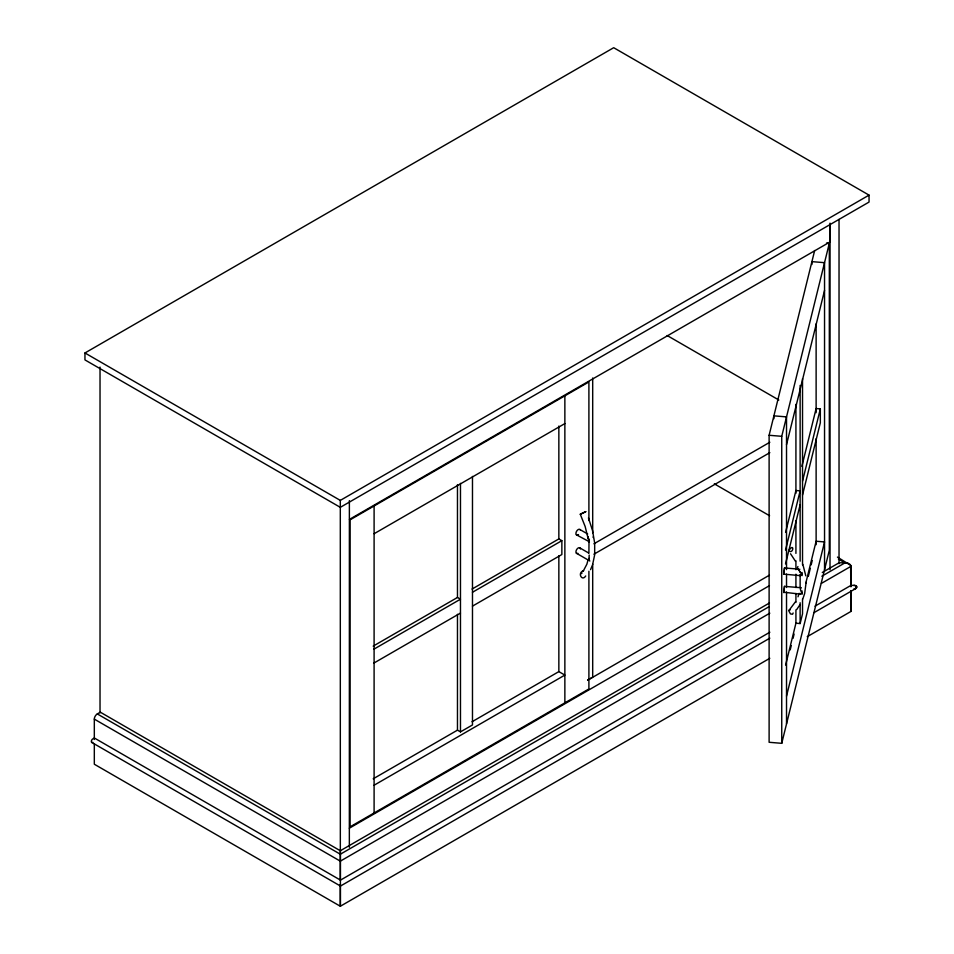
<?xml version="1.0" encoding="UTF-8"?>
<svg xmlns="http://www.w3.org/2000/svg" width="954" height="954" viewBox="0 0 954 954"><rect width="100%" height="100%" fill="white"/><g stroke="black" fill="none" stroke-linecap="round" stroke-linejoin="round"><path stroke-width="1.43" d="M798.665 569.109L784.486 567.952L783.854 574.153L800.513 575.656C804.902 573.998 795.242 569.228 797.914 566.545M802.171 594.211L800.382 589.512L800.823 587.747M588.904 553.344L589.012 540.489L588.105 538.211M589 559.449L589.19 555.085M802.087 575.656L802.087 572.507M806.154 582.155L804.651 593.567L802.779 599.017M802.087 590.931L802.004 592.887M793.132 612.981L792.571 614.233L790.461 613.947L788.731 610.739L795.624 601.58M588.94 559.819L588.105 559.712L586.865 564.219L583.18 571.207L583.562 570.683C576.931 572.782 582.155 581.88 585.708 575.966M589.119 558.352L589.131 560.332A3.184 1.836 -60 0 0 589.858 560.988M801.92 593.269L800.418 594.139L783.794 592.231L784.486 586.364L801.002 587.724M826.522 243.02L829.324 243.246L829.324 550.255L781.743 743.321L769.115 742.284L769.115 435.274L814.656 250.532M781.743 743.321L781.743 436.312L829.324 243.246M786.525 444.636L824.542 290.433M785.595 532.415L795.922 490.511L800.132 490.857L785.524 550.1M801.885 466.351L816.123 408.55L820.333 408.896L820.333 422.777L802.529 495.019M802.529 481.138L820.333 408.896M785.524 563.969L800.132 504.726M785.595 665.105L795.922 623.2L795.922 609.833M805.796 583.144L816.123 541.24L824.542 541.932L786.525 696.134M790.198 649.912L791.26 645.596M793.036 638.381L794.098 634.064M808.312 576.419L810.316 568.31M811.15 564.887L812.224 560.558M795.922 623.2L800.132 623.546L802.529 613.827L802.529 598.981M580.282 514.242L585.744 511.678L580.282 514.242L585.136 526.465L588.117 538.545M592.565 564.792L594.676 554.811L594.676 543.339M588.177 536.565L588.153 538.795M799.142 593.316L798.009 596.799M590.538 569.657L592.374 565.34M800.394 574.761L800.513 575.656M796.733 609.511L800.001 604.645M788.922 610.31L790.21 609.856M783.938 574.296L784.486 567.952M783.938 592.72L784.486 586.364M580.926 573.712L582.095 573.032M813.667 612.85L856.215 588.284L856.99 586.615L855.225 585.625M589.178 541.657L576.419 534.812M84.954 352.968L613.696 47.7L869.046 195.129L869.046 202.069L340.304 507.337L84.954 359.908L84.954 352.968L340.304 500.397L340.339 880.053M340.304 500.397L869.046 195.129M349.438 519.393L830.111 241.875L830.111 224.345M374.099 533.727L564.863 423.588M94.315 739.493L94.315 719.125A4.245 2.457 -60 0 1 97.308 713.926L100.313 712.185L340.399 850.801L340.399 906.3L94.315 764.226L94.315 743.858M373.193 646.12L457.467 597.466L460.472 599.195L373.646 649.328M472.039 589.059L558.853 538.927L561.858 540.668L561.858 554.536L472.48 606.136M472.48 592.267L561.858 540.668M373.646 663.209L460.472 613.076M593.913 543.816L769.83 442.251M593.913 554.214L769.83 452.649M373.193 778.81L457.467 730.156L460.472 731.885L472.48 724.957L472.48 476.416M472.039 721.749L558.853 671.616L564.863 675.086L374.099 785.225M587.64 680.083L592.696 677.161L592.696 564.052M587.759 680.154L769.437 575.179M349.343 828.203L769.449 585.661M340.339 850.741L769.461 602.988M822.288 572.483L839.043 562.812M340.339 854.212L768.9 606.792M821.823 576.228L845.053 562.812L838.804 562.788M800.478 593.793L799.869 593.96M340.339 861.14L769.806 613.195M821.394 583.407L851.063 566.282L850.252 564.553L847.82 563.254M769.842 632.228L340.471 880.125L94.351 738.002L92.848 738.873A2.123 1.228 -60 0 0 91.345 741.473A2.123 1.228 -60 0 0 92.848 742.343M814.978 606.172L851.075 585.327M769.83 638.166L340.471 886.051L91.787 742.439M769.806 658.296L340.339 906.24L340.339 884.418M807.215 636.7L851.063 611.383L851.063 591.015M855.225 588.63L856.62 587.581L855.845 585.899M856.215 588.284L854.498 588.809M799.822 569.24L799.118 570.289M854.08 588.797L854.867 588.737M589.131 541.92L588.558 541.824M850.718 585.398L854.867 585.386M846.603 562.932L844.815 562.788L838.387 559.068M853.723 585.398L855.595 585.565M769.115 435.274L781.743 436.312M846.377 562.908L848.058 563.277M667.156 335.522L778.822 400M714.331 483.845L769.58 515.744M837.445 557.088L850.622 565.352L850.825 586.615M579.96 529.553L587.688 534.013M579.96 547.978L588.415 552.855M576.419 553.237L588.117 559.998M97.308 713.926L340.399 854.259M94.315 719.125L340.399 861.2M790.544 553.773L795.517 561.346M588.451 517.939L592.553 530.639L594.652 542.957M802.815 564.279L805.808 575.846M799.834 571.828L800.466 572.686M588.976 541.347L589.119 539.928A3.184 1.836 -60 0 1 589.405 539.177M851.063 566.282L851.063 586.65M850.825 590.979L850.825 611.347M839.031 219.42L839.031 563.707M830.016 223.141L830.016 569.729M824.542 569.681L824.542 262.672L811.926 261.635L811.926 264.496M816.123 323.895L816.123 412.712M816.123 438.757L816.123 544.71M802.529 378.666L802.529 564.816M800.132 385.404L800.132 561.167M800.132 574.535L800.132 587.902M800.132 602.749L800.132 623.546M795.922 404.365L795.922 493.29M795.922 520.717L795.922 553.392M795.922 560.821L795.922 569.729M795.922 574.189L795.922 587.557M795.922 593.495L795.922 602.403M786.525 569.645L786.525 416.886L773.909 415.849L773.909 418.699M786.525 574.105L786.525 587.497M786.525 591.969L786.525 723.883M592.696 377.999L592.696 532.797M588.904 520.55L588.904 381.958L350.058 519.847L350.058 826.856L588.904 688.967L588.904 571.231M564.863 395.827L564.863 702.836M558.853 426.056L558.853 538.927M558.853 555.777L558.853 671.616M460.472 483.356L460.472 731.885M457.467 484.596L457.467 597.466M457.467 614.316L457.467 730.156M374.099 505.966L374.099 812.975M349.379 500.635L349.343 847.247M100.027 367.087L100.027 712.853M580.259 529.971A3.184 1.836 -60 0 0 579.03 529.279L578.458 529.446A3.184 1.836 -60 0 0 575.93 533.501A3.184 1.836 -60 0 0 578.506 534.574M592.983 537.078A3.184 1.836 -60 0 1 593.281 537.484M577.909 553.344A3.184 1.836 -60 0 1 575.942 551.817A3.184 1.836 -60 0 1 578.064 548.073A3.184 1.836 -60 0 1 580.414 548.955M788.731 550.708C793.406 554.954 794.801 541.705 788.731 550.708"/></g></svg>
